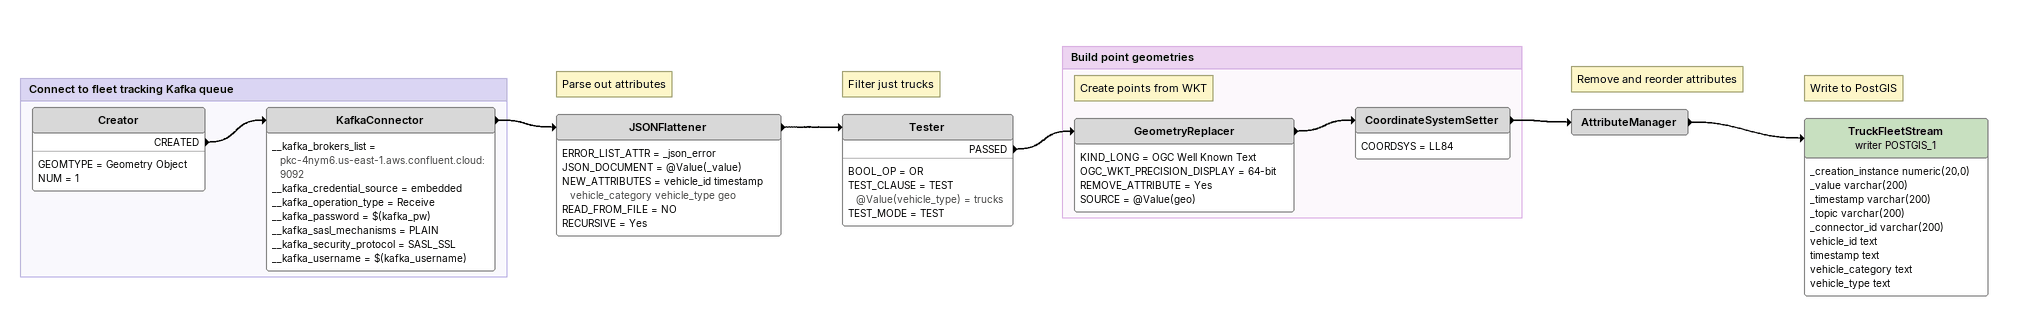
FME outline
Note: Parse out attributes
JSONFlattener
    ERROR_LIST_ATTR = _json_error
    JSON_DOCUMENT = @Value(_value)
    NEW_ATTRIBUTES = vehicle_id timestamp vehicle_category vehicle_type geo
    READ_FROM_FILE = NO
    RECURSIVE = Yes
    -> Tester
Note: Filter just trucks
Tester
    BOOL_OP = OR
    TEST_CLAUSE = TEST @Value(vehicle_type) = trucks
    TEST_MODE = TEST
    PASSED -> GeometryReplacer
Note: Remove and reorder attributes
AttributeManager
    -> TruckFleetStream (writer POSTGIS_1)
Note: Write to PostGIS
TruckFleetStream (writer POSTGIS_1)
    attributes: _creation_instance numeric(20,0), _value varchar(200), _timestamp varchar(200), _topic varchar(200), _connector_id varchar(200), vehicle_id text, timestamp text, vehicle_category text, vehicle_type text

Bookmark: Connect to fleet tracking Kafka queue
Creator
    GEOMTYPE = Geometry Object
    NUM = 1
    CREATED -> KafkaConnector
KafkaConnector
    __kafka_brokers_list = pkc-4nym6.us-east-1.aws.confluent.cloud:9092
    __kafka_credential_source = embedded
    __kafka_operation_type = Receive
    __kafka_password = $(kafka_pw)
    __kafka_sasl_mechanisms = PLAIN
    __kafka_security_protocol = SASL_SSL
    __kafka_username = $(kafka_username)
    -> JSONFlattener

Bookmark: Build point geometries
Note: Create points from WKT
GeometryReplacer
    KIND_LONG = OGC Well Known Text
    OGC_WKT_PRECISION_DISPLAY = 64-bit
    REMOVE_ATTRIBUTE = Yes
    SOURCE = @Value(geo)
    -> CoordinateSystemSetter
CoordinateSystemSetter
    COORDSYS = LL84
    -> AttributeManager
